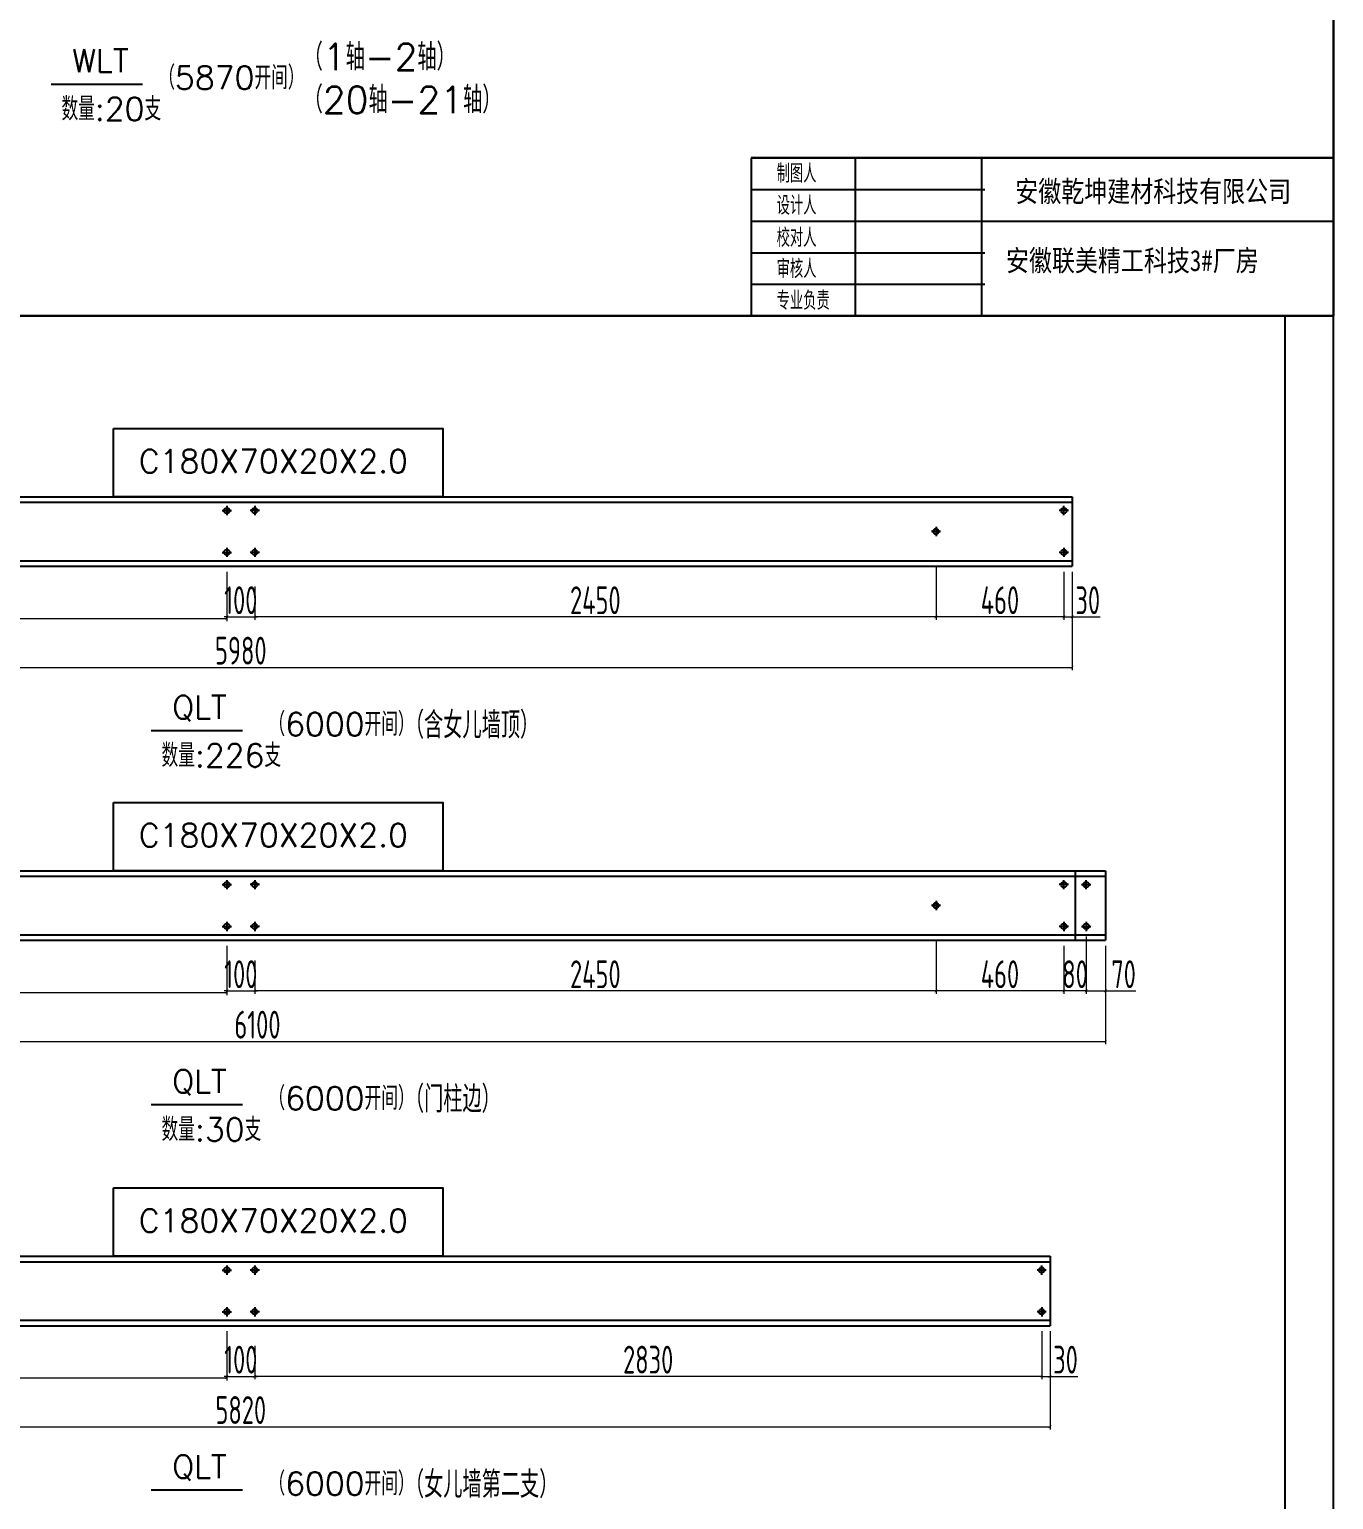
# Model space of a CAD drawing. Header units: millimetres. Extents: x 1471994 to 4527627, y -5186613 to -1927582.
# Drawn here: x 1525796 to 1530486, y -2006342 to -2001056 of the extents above; entities that cross this region are included whole.
import ezdxf

# ---------------------------------------------------------------- set-up
doc = ezdxf.new("R2010")
doc.units = ezdxf.units.MM
doc.header["$LTSCALE"] = 1000
doc.header["$PDMODE"] = 34
doc.linetypes.add('CENTER', pattern=[50.8, 31.75, -6.35, 6.35, -6.35])
doc.layers.add('轴线层', color=1, linetype='CENTER', lineweight=15)
doc.styles.add('hz', font='gbenor.shx', dxfattribs={"width": 0.75, "height": 100, "bigfont": 'gbcbig.shx'})
doc.styles.get("Standard").update_dxf_attribs({"font": 'txt', "bigfont": 'gbcbig.shx'})
doc.styles.add('图框', font='')
doc.styles.get('图框').set_extended_font_data('SimSun')
doc.dimstyles.new('连接板标注3', dxfattribs={"dimscale": 100, "dimtxt": 0.8, "dimasz": 0.1, "dimexe": 0.1, "dimexo": 0.2, "dimgap": 0.1, "dimtad": 1, "dimtoh": 1, "dimdec": 0, "dimdsep": 46, "dimtxsty": 'hz', "dimblk": 'ARCHTICK', "dimcen": 3, "dimclrd": 7, "dimclre": 7, "dimclrt": 3, "dimadec": 0, "dimazin": 0, "dimtfac": 1, "dimtdec": 0, "dimtix": 1, "dimtmove": 0, "dimatfit": 3, "dimldrblk": 'ARCHTICK', "dimfxl": 0.1, "dimlwd": 13, "dimlwe": 13, "dimarcsym": 0})

# ---------------------------------------------------------------- blocks, each defined once
blk = doc.blocks.new('_ArchTick')
at = {"color": 0, "linetype": 'ByBlock', "const_width": 0.15}
blk.add_lwpolyline([(-0.5, -0.5), (0.5, 0.5)], dxfattribs=at)
blk = doc.blocks.new('*D1614')
at = {"color": 7, "lineweight": 13}
for p, q in [((1524056.4, -2003026.6), (1524056.4, -2003183.9)), ((1526506.4, -2003046.6), (1526506.4, -2003183.9)), ((1524056.4, -2003173.9), (1526506.4, -2003173.9))]:
    blk.add_line(p, q, dxfattribs=at)
at = {"layer": 'Defpoints', "color": 0}
for p in [(1524056.4, -2003006.6), (1526506.4, -2003026.6), (1526506.4, -2003173.9)]:
    blk.add_point(p, dxfattribs=at)
at = {"color": 7, "lineweight": 13, "xscale": 10, "yscale": 10, "zscale": 10, "rotation": 180}
blk.add_blockref('_ArchTick', (1524056.4, -2003173.9), dxfattribs=at)
at = {"color": 7, "lineweight": 13, "xscale": 10, "yscale": 10, "zscale": 10}
blk.add_blockref('_ArchTick', (1526506.4, -2003173.9), dxfattribs=at)
at = {"color": 3, "insert": (1525281.4, -2003113.9), "char_height": 100, "attachment_point": 5, "style": 'hz'}
blk.add_mtext('2450', dxfattribs=at)
blk = doc.blocks.new('*D1615')
at = {"color": 7, "lineweight": 13}
for p, q in [((1529056.4, -2003006.6), (1529056.4, -2003178.9)), ((1526606.4, -2003058.9), (1526606.4, -2003178.9)), ((1529056.4, -2003168.9), (1526606.4, -2003168.9))]:
    blk.add_line(p, q, dxfattribs=at)
at = {"layer": 'Defpoints', "color": 0}
for p in [(1529056.4, -2002986.6), (1526606.4, -2003038.9), (1526606.4, -2003168.9)]:
    blk.add_point(p, dxfattribs=at)
at = {"color": 7, "lineweight": 13, "xscale": 10, "yscale": 10, "zscale": 10, "rotation": 180}
blk.add_blockref('_ArchTick', (1526606.4, -2003168.9), dxfattribs=at)
at = {"color": 7, "lineweight": 13, "xscale": 10, "yscale": 10, "zscale": 10}
blk.add_blockref('_ArchTick', (1529056.4, -2003168.9), dxfattribs=at)
at = {"color": 3, "insert": (1527831.4, -2003108.9), "char_height": 100, "attachment_point": 5, "style": 'hz'}
blk.add_mtext('2450', dxfattribs=at)
blk = doc.blocks.new('*D1616')
at = {"color": 7, "lineweight": 13}
for p, q in [((1523566.4, -2003006.6), (1523566.4, -2003360.1)), ((1529546.4, -2003026.6), (1529546.4, -2003360.1)), ((1523566.4, -2003350.1), (1529546.4, -2003350.1))]:
    blk.add_line(p, q, dxfattribs=at)
at = {"layer": 'Defpoints', "color": 0}
for p in [(1523566.4, -2002986.6), (1529546.4, -2003006.6), (1529546.4, -2003350.1)]:
    blk.add_point(p, dxfattribs=at)
at = {"color": 7, "lineweight": 13, "xscale": 10, "yscale": 10, "zscale": 10, "rotation": 180}
blk.add_blockref('_ArchTick', (1523566.4, -2003350.1), dxfattribs=at)
at = {"color": 7, "lineweight": 13, "xscale": 10, "yscale": 10, "zscale": 10}
blk.add_blockref('_ArchTick', (1529546.4, -2003350.1), dxfattribs=at)
at = {"color": 3, "insert": (1526556.4, -2003290.1), "char_height": 100, "attachment_point": 5, "style": 'hz'}
blk.add_mtext('5980', dxfattribs=at)
blk = doc.blocks.new('*D1617')
at = {"color": 7, "lineweight": 13}
for p, q in [((1529516.4, -2003006.6), (1529516.4, -2003178.9)), ((1529546.4, -2003006.6), (1529546.4, -2003178.9)), ((1529516.4, -2003168.9), (1529546.4, -2003168.9)), ((1529546.4, -2003168.9), (1529646.5, -2003168.9))]:
    blk.add_line(p, q, dxfattribs=at)
at = {"layer": 'Defpoints', "color": 0}
for p in [(1529516.4, -2002986.6), (1529546.4, -2002986.6), (1529516.4, -2003168.9)]:
    blk.add_point(p, dxfattribs=at)
at = {"color": 7, "lineweight": 13, "xscale": 10, "yscale": 10, "zscale": 10, "rotation": 180}
blk.add_blockref('_ArchTick', (1529516.4, -2003168.9), dxfattribs=at)
at = {"color": 7, "lineweight": 13, "xscale": 10, "yscale": 10, "zscale": 10}
blk.add_blockref('_ArchTick', (1529546.4, -2003168.9), dxfattribs=at)
at = {"color": 3, "insert": (1529602.1, -2003108.9), "char_height": 100, "attachment_point": 5, "style": 'hz'}
blk.add_mtext('30', dxfattribs=at)
blk = doc.blocks.new('*D1618')
at = {"color": 7, "lineweight": 13}
for p, q in [((1529056.4, -2002986.6), (1529056.4, -2003178.9)), ((1529516.4, -2003026.6), (1529516.4, -2003178.9)), ((1529516.4, -2003168.9), (1529056.4, -2003168.9))]:
    blk.add_line(p, q, dxfattribs=at)
at = {"layer": 'Defpoints', "color": 0}
for p in [(1529056.4, -2002966.6), (1529516.4, -2003006.6), (1529056.4, -2003168.9)]:
    blk.add_point(p, dxfattribs=at)
at = {"color": 7, "lineweight": 13, "xscale": 10, "yscale": 10, "zscale": 10, "rotation": 180}
blk.add_blockref('_ArchTick', (1529056.4, -2003168.9), dxfattribs=at)
at = {"color": 7, "lineweight": 13, "xscale": 10, "yscale": 10, "zscale": 10}
blk.add_blockref('_ArchTick', (1529516.4, -2003168.9), dxfattribs=at)
at = {"color": 3, "insert": (1529286.4, -2003108.9), "char_height": 100, "attachment_point": 5, "style": 'hz'}
blk.add_mtext('460', dxfattribs=at)
blk = doc.blocks.new('*D1622')
at = {"color": 7, "lineweight": 13}
for p, q in [((1526506.4, -2003006.6), (1526506.4, -2003178.9)), ((1526606.4, -2003058.9), (1526606.4, -2003178.9)), ((1526506.4, -2003168.9), (1526496.4, -2003168.9)), ((1526506.4, -2003168.9), (1526606.4, -2003168.9)), ((1526606.4, -2003168.9), (1526616.4, -2003168.9))]:
    blk.add_line(p, q, dxfattribs=at)
at = {"layer": 'Defpoints', "color": 0}
for p in [(1526506.4, -2002986.6), (1526606.4, -2003038.9), (1526606.4, -2003168.9)]:
    blk.add_point(p, dxfattribs=at)
at = {"color": 7, "lineweight": 13, "xscale": 10, "yscale": 10, "zscale": 10}
blk.add_blockref('_ArchTick', (1526506.4, -2003168.9), dxfattribs=at)
at = {"color": 7, "lineweight": 13, "xscale": 10, "yscale": 10, "zscale": 10, "rotation": 180}
blk.add_blockref('_ArchTick', (1526606.4, -2003168.9), dxfattribs=at)
at = {"color": 3, "insert": (1526556.4, -2003108.9), "char_height": 100, "attachment_point": 5, "style": 'hz'}
blk.add_mtext('100', dxfattribs=at)
blk = doc.blocks.new('*D1625')
at = {"color": 7, "lineweight": 13}
for p, q in [((1524056.4, -2004371.4), (1524056.4, -2004528.6)), ((1526506.4, -2004391.4), (1526506.4, -2004528.6)), ((1524056.4, -2004518.6), (1526506.4, -2004518.6))]:
    blk.add_line(p, q, dxfattribs=at)
at = {"layer": 'Defpoints', "color": 0}
for p in [(1524056.4, -2004351.4), (1526506.4, -2004371.4), (1526506.4, -2004518.6)]:
    blk.add_point(p, dxfattribs=at)
at = {"color": 7, "lineweight": 13, "xscale": 10, "yscale": 10, "zscale": 10, "rotation": 180}
blk.add_blockref('_ArchTick', (1524056.4, -2004518.6), dxfattribs=at)
at = {"color": 7, "lineweight": 13, "xscale": 10, "yscale": 10, "zscale": 10}
blk.add_blockref('_ArchTick', (1526506.4, -2004518.6), dxfattribs=at)
at = {"color": 3, "insert": (1525281.4, -2004458.6), "char_height": 100, "attachment_point": 5, "style": 'hz'}
blk.add_mtext('2450', dxfattribs=at)
blk = doc.blocks.new('*D1626')
at = {"color": 7, "lineweight": 13}
for p, q in [((1529056.4, -2004351.4), (1529056.4, -2004523.6)), ((1526606.4, -2004403.6), (1526606.4, -2004523.6)), ((1529056.4, -2004513.6), (1526606.4, -2004513.6))]:
    blk.add_line(p, q, dxfattribs=at)
at = {"layer": 'Defpoints', "color": 0}
for p in [(1529056.4, -2004331.4), (1526606.4, -2004383.6), (1526606.4, -2004513.6)]:
    blk.add_point(p, dxfattribs=at)
at = {"color": 7, "lineweight": 13, "xscale": 10, "yscale": 10, "zscale": 10, "rotation": 180}
blk.add_blockref('_ArchTick', (1526606.4, -2004513.6), dxfattribs=at)
at = {"color": 7, "lineweight": 13, "xscale": 10, "yscale": 10, "zscale": 10}
blk.add_blockref('_ArchTick', (1529056.4, -2004513.6), dxfattribs=at)
at = {"color": 3, "insert": (1527831.4, -2004453.6), "char_height": 100, "attachment_point": 5, "style": 'hz'}
blk.add_mtext('2450', dxfattribs=at)
blk = doc.blocks.new('*D1627')
at = {"color": 7, "lineweight": 13}
for p, q in [((1523566.4, -2004351.4), (1523566.4, -2004704.9)), ((1529666.4, -2004351.4), (1529666.4, -2004704.9)), ((1523566.4, -2004694.9), (1529666.4, -2004694.9))]:
    blk.add_line(p, q, dxfattribs=at)
at = {"layer": 'Defpoints', "color": 0}
for p in [(1523566.4, -2004331.4), (1529666.4, -2004331.4), (1529666.4, -2004694.9)]:
    blk.add_point(p, dxfattribs=at)
at = {"color": 7, "lineweight": 13, "xscale": 10, "yscale": 10, "zscale": 10, "rotation": 180}
blk.add_blockref('_ArchTick', (1523566.4, -2004694.9), dxfattribs=at)
at = {"color": 7, "lineweight": 13, "xscale": 10, "yscale": 10, "zscale": 10}
blk.add_blockref('_ArchTick', (1529666.4, -2004694.9), dxfattribs=at)
at = {"color": 3, "insert": (1526616.4, -2004634.9), "char_height": 100, "attachment_point": 5, "style": 'hz'}
blk.add_mtext('6100', dxfattribs=at)
blk = doc.blocks.new('*D1628')
at = {"color": 7, "lineweight": 13}
for p, q in [((1529596.4, -2004318.1), (1529596.4, -2004523.6)), ((1529516.4, -2004351.4), (1529516.4, -2004523.6)), ((1529596.4, -2004513.6), (1529516.4, -2004513.6))]:
    blk.add_line(p, q, dxfattribs=at)
at = {"layer": 'Defpoints', "color": 0}
for p in [(1529516.4, -2004331.4), (1529596.4, -2004298.1), (1529516.4, -2004513.6)]:
    blk.add_point(p, dxfattribs=at)
at = {"color": 7, "lineweight": 13, "xscale": 10, "yscale": 10, "zscale": 10, "rotation": 180}
blk.add_blockref('_ArchTick', (1529516.4, -2004513.6), dxfattribs=at)
at = {"color": 7, "lineweight": 13, "xscale": 10, "yscale": 10, "zscale": 10}
blk.add_blockref('_ArchTick', (1529596.4, -2004513.6), dxfattribs=at)
at = {"color": 3, "insert": (1529556.4, -2004453.6), "char_height": 100, "attachment_point": 5, "style": 'hz'}
blk.add_mtext('80', dxfattribs=at)
blk = doc.blocks.new('*D1629')
at = {"color": 7, "lineweight": 13}
for p, q in [((1529056.4, -2004331.4), (1529056.4, -2004523.6)), ((1529516.4, -2004371.4), (1529516.4, -2004523.6)), ((1529516.4, -2004513.6), (1529056.4, -2004513.6))]:
    blk.add_line(p, q, dxfattribs=at)
at = {"layer": 'Defpoints', "color": 0}
for p in [(1529056.4, -2004311.4), (1529516.4, -2004351.4), (1529056.4, -2004513.6)]:
    blk.add_point(p, dxfattribs=at)
at = {"color": 7, "lineweight": 13, "xscale": 10, "yscale": 10, "zscale": 10, "rotation": 180}
blk.add_blockref('_ArchTick', (1529056.4, -2004513.6), dxfattribs=at)
at = {"color": 7, "lineweight": 13, "xscale": 10, "yscale": 10, "zscale": 10}
blk.add_blockref('_ArchTick', (1529516.4, -2004513.6), dxfattribs=at)
at = {"color": 3, "insert": (1529286.4, -2004453.6), "char_height": 100, "attachment_point": 5, "style": 'hz'}
blk.add_mtext('460', dxfattribs=at)
blk = doc.blocks.new('*D1633')
at = {"color": 7, "lineweight": 13}
for p, q in [((1526506.4, -2004351.4), (1526506.4, -2004523.6)), ((1526606.4, -2004403.6), (1526606.4, -2004523.6)), ((1526506.4, -2004513.6), (1526496.4, -2004513.6)), ((1526506.4, -2004513.6), (1526606.4, -2004513.6)), ((1526606.4, -2004513.6), (1526616.4, -2004513.6))]:
    blk.add_line(p, q, dxfattribs=at)
at = {"layer": 'Defpoints', "color": 0}
for p in [(1526506.4, -2004331.4), (1526606.4, -2004383.6), (1526606.4, -2004513.6)]:
    blk.add_point(p, dxfattribs=at)
at = {"color": 7, "lineweight": 13, "xscale": 10, "yscale": 10, "zscale": 10}
blk.add_blockref('_ArchTick', (1526506.4, -2004513.6), dxfattribs=at)
at = {"color": 7, "lineweight": 13, "xscale": 10, "yscale": 10, "zscale": 10, "rotation": 180}
blk.add_blockref('_ArchTick', (1526606.4, -2004513.6), dxfattribs=at)
at = {"color": 3, "insert": (1526556.4, -2004453.6), "char_height": 100, "attachment_point": 5, "style": 'hz'}
blk.add_mtext('100', dxfattribs=at)
blk = doc.blocks.new('*D1635')
at = {"color": 7, "lineweight": 13}
for p, q in [((1529596.4, -2004351.4), (1529596.4, -2004523.6)), ((1529666.4, -2004351.4), (1529666.4, -2004523.6)), ((1529596.4, -2004513.6), (1529666.4, -2004513.6)), ((1529666.4, -2004513.6), (1529775.2, -2004513.6))]:
    blk.add_line(p, q, dxfattribs=at)
at = {"layer": 'Defpoints', "color": 0}
for p in [(1529596.4, -2004331.4), (1529666.4, -2004331.4), (1529596.4, -2004513.6)]:
    blk.add_point(p, dxfattribs=at)
at = {"color": 7, "lineweight": 13, "xscale": 10, "yscale": 10, "zscale": 10, "rotation": 180}
blk.add_blockref('_ArchTick', (1529596.4, -2004513.6), dxfattribs=at)
at = {"color": 7, "lineweight": 13, "xscale": 10, "yscale": 10, "zscale": 10}
blk.add_blockref('_ArchTick', (1529666.4, -2004513.6), dxfattribs=at)
at = {"color": 3, "insert": (1529730.8, -2004453.6), "char_height": 100, "attachment_point": 5, "style": 'hz'}
blk.add_mtext('70', dxfattribs=at)
blk = doc.blocks.new('*D1639')
at = {"color": 7, "lineweight": 13}
for p, q in [((1523676.4, -2005785.7), (1523676.4, -2005914.3)), ((1526506.4, -2005777.1), (1526506.4, -2005914.3)), ((1523676.4, -2005904.3), (1526506.4, -2005904.3))]:
    blk.add_line(p, q, dxfattribs=at)
at = {"layer": 'Defpoints', "color": 0}
for p in [(1523676.4, -2005765.7), (1526506.4, -2005757.1), (1526506.4, -2005904.3)]:
    blk.add_point(p, dxfattribs=at)
at = {"color": 7, "lineweight": 13, "xscale": 10, "yscale": 10, "zscale": 10, "rotation": 180}
blk.add_blockref('_ArchTick', (1523676.4, -2005904.3), dxfattribs=at)
at = {"color": 7, "lineweight": 13, "xscale": 10, "yscale": 10, "zscale": 10}
blk.add_blockref('_ArchTick', (1526506.4, -2005904.3), dxfattribs=at)
at = {"color": 3, "insert": (1525091.4, -2005844.3), "char_height": 100, "attachment_point": 5, "style": 'hz'}
blk.add_mtext('2830', dxfattribs=at)
blk = doc.blocks.new('*D1640')
at = {"color": 7, "lineweight": 13}
for p, q in [((1529436.4, -2005757.1), (1529436.4, -2005909.3)), ((1526606.4, -2005789.3), (1526606.4, -2005909.3)), ((1529436.4, -2005899.3), (1526606.4, -2005899.3))]:
    blk.add_line(p, q, dxfattribs=at)
at = {"layer": 'Defpoints', "color": 0}
for p in [(1529436.4, -2005737.1), (1526606.4, -2005769.3), (1526606.4, -2005899.3)]:
    blk.add_point(p, dxfattribs=at)
at = {"color": 7, "lineweight": 13, "xscale": 10, "yscale": 10, "zscale": 10, "rotation": 180}
blk.add_blockref('_ArchTick', (1526606.4, -2005899.3), dxfattribs=at)
at = {"color": 7, "lineweight": 13, "xscale": 10, "yscale": 10, "zscale": 10}
blk.add_blockref('_ArchTick', (1529436.4, -2005899.3), dxfattribs=at)
at = {"color": 3, "insert": (1528021.4, -2005839.3), "char_height": 100, "attachment_point": 5, "style": 'hz'}
blk.add_mtext('2830', dxfattribs=at)
blk = doc.blocks.new('*D1641')
at = {"color": 7, "lineweight": 13}
for p, q in [((1523646.4, -2005737.1), (1523646.4, -2006090.5)), ((1529466.4, -2005757.1), (1529466.4, -2006090.5)), ((1523646.4, -2006080.5), (1529466.4, -2006080.5))]:
    blk.add_line(p, q, dxfattribs=at)
at = {"layer": 'Defpoints', "color": 0}
for p in [(1523646.4, -2005717.1), (1529466.4, -2005737.1), (1529466.4, -2006080.5)]:
    blk.add_point(p, dxfattribs=at)
at = {"color": 7, "lineweight": 13, "xscale": 10, "yscale": 10, "zscale": 10, "rotation": 180}
blk.add_blockref('_ArchTick', (1523646.4, -2006080.5), dxfattribs=at)
at = {"color": 7, "lineweight": 13, "xscale": 10, "yscale": 10, "zscale": 10}
blk.add_blockref('_ArchTick', (1529466.4, -2006080.5), dxfattribs=at)
at = {"color": 3, "insert": (1526556.4, -2006020.5), "char_height": 100, "attachment_point": 5, "style": 'hz'}
blk.add_mtext('5820', dxfattribs=at)
blk = doc.blocks.new('*D1642')
at = {"color": 7, "lineweight": 13}
for p, q in [((1529436.4, -2005737.1), (1529436.4, -2005909.3)), ((1529466.4, -2005737.1), (1529466.4, -2005909.3)), ((1529436.4, -2005899.3), (1529466.4, -2005899.3)), ((1529466.4, -2005899.3), (1529566.5, -2005899.3))]:
    blk.add_line(p, q, dxfattribs=at)
at = {"layer": 'Defpoints', "color": 0}
for p in [(1529436.4, -2005717.1), (1529466.4, -2005717.1), (1529436.4, -2005899.3)]:
    blk.add_point(p, dxfattribs=at)
at = {"color": 7, "lineweight": 13, "xscale": 10, "yscale": 10, "zscale": 10, "rotation": 180}
blk.add_blockref('_ArchTick', (1529436.4, -2005899.3), dxfattribs=at)
at = {"color": 7, "lineweight": 13, "xscale": 10, "yscale": 10, "zscale": 10}
blk.add_blockref('_ArchTick', (1529466.4, -2005899.3), dxfattribs=at)
at = {"color": 3, "insert": (1529522.1, -2005839.3), "char_height": 100, "attachment_point": 5, "style": 'hz'}
blk.add_mtext('30', dxfattribs=at)
blk = doc.blocks.new('*D1646')
at = {"color": 7, "lineweight": 13}
for p, q in [((1526506.4, -2005737.1), (1526506.4, -2005909.3)), ((1526606.4, -2005789.3), (1526606.4, -2005909.3)), ((1526506.4, -2005899.3), (1526496.4, -2005899.3)), ((1526506.4, -2005899.3), (1526606.4, -2005899.3)), ((1526606.4, -2005899.3), (1526616.4, -2005899.3))]:
    blk.add_line(p, q, dxfattribs=at)
at = {"layer": 'Defpoints', "color": 0}
for p in [(1526506.4, -2005717.1), (1526606.4, -2005769.3), (1526606.4, -2005899.3)]:
    blk.add_point(p, dxfattribs=at)
at = {"color": 7, "lineweight": 13, "xscale": 10, "yscale": 10, "zscale": 10}
blk.add_blockref('_ArchTick', (1526506.4, -2005899.3), dxfattribs=at)
at = {"color": 7, "lineweight": 13, "xscale": 10, "yscale": 10, "zscale": 10, "rotation": 180}
blk.add_blockref('_ArchTick', (1526606.4, -2005899.3), dxfattribs=at)
at = {"color": 3, "insert": (1526556.4, -2005839.3), "char_height": 100, "attachment_point": 5, "style": 'hz'}
blk.add_mtext('100', dxfattribs=at)

msp = doc.modelspace()

# ---------------------------------------------------------------- linework, layer by layer
for p, q in [((1525874.2, -2001252.8), (1526202.7, -2001252.8)), ((1530486.1, -2001518.3), (1528391.4, -2001518.3)), ((1528391.4, -2001518.3), (1528391.4, -2002086.4)), ((1528391.4, -2001518.3), (1530486.1, -2001518.3)), ((1528391.4, -2001518.3), (1528391.4, -2002086.4)), ((1528391.4, -2001518.3), (1530486.1, -2001518.3)), ((1528765.3, -2001518.3), (1528765.3, -2002086.4)), ((1528765.3, -2001518.3), (1528765.3, -2002086.4)), ((1528777.8, -2001518.3), (1530486.1, -2001518.3)), ((1528777.8, -2001518.3), (1530486.1, -2001518.3)), ((1528777.8, -2001518.3), (1530486.1, -2001518.3)), ((1528777.8, -2001518.3), (1530486.1, -2001518.3)), ((1529220.8, -2002086.4), (1529220.8, -2001518.3)), ((1530486.1, -2001518.3), (1530486.1, -2002086.4)), ((1528391.4, -2001631.9), (1529231.7, -2001631.9)), ((1528391.4, -2001631.9), (1529231.7, -2001631.9)), ((1528391.4, -2001745.6), (1530486.1, -2001745.6)), ((1528391.4, -2001745.6), (1530486.1, -2001745.6)), ((1528391.4, -2001859.2), (1529231.7, -2001859.2)), ((1528391.4, -2001859.2), (1529231.7, -2001859.2)), ((1528391.4, -2001972.8), (1529231.7, -2001972.8)), ((1528391.4, -2001972.8), (1529231.7, -2001972.8)), ((1528391.4, -2002086.4), (1529231.7, -2002086.4)), ((1528391.4, -2002086.4), (1530486.1, -2002086.4)), ((1523566.4, -2002736.6), (1527056.4, -2002736.6)), ((1527056.4, -2002736.6), (1529546.4, -2002736.6)), ((1529546.4, -2002736.6), (1529546.4, -2002986.6)), ((1523566.4, -2002756.6), (1527056.4, -2002756.6)), ((1526489.8, -2002786.6), (1526523.1, -2002786.6)), ((1526506.4, -2002770), (1526506.4, -2002803.3)), ((1526506.4, -2002770), (1526506.4, -2002803.3)), ((1526506.4, -2002770), (1526506.4, -2002803.3)), ((1526506.4, -2002770), (1526506.4, -2002803.3)), ((1526623.1, -2002786.6), (1526589.8, -2002786.6)), ((1526606.4, -2002770), (1526606.4, -2002803.3)), ((1526606.4, -2002770), (1526606.4, -2002803.3)), ((1526606.4, -2002770), (1526606.4, -2002803.3)), ((1526606.4, -2002770), (1526606.4, -2002803.3)), ((1527056.4, -2002756.6), (1529546.4, -2002756.6)), ((1529533.1, -2002786.6), (1529499.8, -2002786.6)), ((1529516.4, -2002803.3), (1529516.4, -2002770)), ((1529546.4, -2002806.6), (1529546.4, -2002986.6)), ((1529056.4, -2002845), (1529056.4, -2002878.3)), ((1529056.4, -2002845), (1529056.4, -2002878.3)), ((1529056.4, -2002845), (1529056.4, -2002878.3)), ((1529056.4, -2002845), (1529056.4, -2002878.3)), ((1529073.1, -2002861.6), (1529039.8, -2002861.6)), ((1526489.8, -2002936.6), (1526523.1, -2002936.6)), ((1526506.4, -2002920), (1526506.4, -2002953.3)), ((1526506.4, -2002920), (1526506.4, -2002953.3)), ((1526506.4, -2002920), (1526506.4, -2002953.3)), ((1526506.4, -2002920), (1526506.4, -2002953.3)), ((1526623.1, -2002936.6), (1526589.8, -2002936.6)), ((1526606.4, -2002920), (1526606.4, -2002953.3)), ((1526606.4, -2002920), (1526606.4, -2002953.3)), ((1526606.4, -2002920), (1526606.4, -2002953.3)), ((1526606.4, -2002920), (1526606.4, -2002953.3)), ((1529533.1, -2002936.6), (1529499.8, -2002936.6)), ((1529516.4, -2002920), (1529516.4, -2002953.3)), ((1529546.4, -2002930), (1529546.4, -2002963.3)), ((1523566.4, -2002986.6), (1527056.4, -2002986.6)), ((1525208.2, -2002966.6), (1527056.4, -2002966.6)), ((1525208.2, -2002986.6), (1527056.4, -2002986.6)), ((1525208.2, -2002986.6), (1527056.4, -2002986.6)), ((1527056.4, -2002966.6), (1529546.4, -2002966.6)), ((1527056.4, -2002986.6), (1529546.4, -2002986.6)), ((1527056.4, -2002986.6), (1529546.4, -2002986.6)), ((1527056.4, -2002986.6), (1529546.4, -2002986.6)), ((1526234.1, -2003577.4), (1526562.5, -2003577.4)), ((1523566.4, -2004081.4), (1527056.4, -2004081.4)), ((1523566.4, -2004101.4), (1527056.4, -2004101.4)), ((1526506.4, -2004114.7), (1526506.4, -2004148.1)), ((1526506.4, -2004114.7), (1526506.4, -2004148.1)), ((1526506.4, -2004114.7), (1526506.4, -2004148.1)), ((1526506.4, -2004114.7), (1526506.4, -2004148.1)), ((1526606.4, -2004114.7), (1526606.4, -2004148.1)), ((1526606.4, -2004114.7), (1526606.4, -2004148.1)), ((1526606.4, -2004114.7), (1526606.4, -2004148.1)), ((1526606.4, -2004114.7), (1526606.4, -2004148.1)), ((1527056.4, -2004081.4), (1529666.4, -2004081.4)), ((1527056.4, -2004101.4), (1529666.4, -2004101.4)), ((1529516.4, -2004148.1), (1529516.4, -2004114.7)), ((1529556.4, -2004081.4), (1529556.4, -2004331.4)), ((1529596.4, -2004148.1), (1529596.4, -2004114.7)), ((1529666.4, -2004081.4), (1529666.4, -2004331.4)), ((1526489.8, -2004131.4), (1526523.1, -2004131.4)), ((1526623.1, -2004131.4), (1526589.8, -2004131.4)), ((1529533.1, -2004131.4), (1529499.8, -2004131.4)), ((1529579.8, -2004131.4), (1529613.1, -2004131.4)), ((1529073.1, -2004206.4), (1529039.8, -2004206.4)), ((1529056.4, -2004189.7), (1529056.4, -2004223.1)), ((1529056.4, -2004189.7), (1529056.4, -2004223.1)), ((1529056.4, -2004189.7), (1529056.4, -2004223.1)), ((1529056.4, -2004189.7), (1529056.4, -2004223.1)), ((1526489.8, -2004281.4), (1526523.1, -2004281.4)), ((1526506.4, -2004264.7), (1526506.4, -2004298.1)), ((1526506.4, -2004264.7), (1526506.4, -2004298.1)), ((1526506.4, -2004264.7), (1526506.4, -2004298.1)), ((1526506.4, -2004264.7), (1526506.4, -2004298.1)), ((1526623.1, -2004281.4), (1526589.8, -2004281.4)), ((1526606.4, -2004264.7), (1526606.4, -2004298.1)), ((1526606.4, -2004264.7), (1526606.4, -2004298.1)), ((1526606.4, -2004264.7), (1526606.4, -2004298.1)), ((1526606.4, -2004264.7), (1526606.4, -2004298.1)), ((1529533.1, -2004281.4), (1529499.8, -2004281.4)), ((1529516.4, -2004264.7), (1529516.4, -2004298.1)), ((1529579.8, -2004281.4), (1529613.1, -2004281.4)), ((1529596.4, -2004264.7), (1529596.4, -2004298.1)), ((1523566.4, -2004331.4), (1527056.4, -2004331.4)), ((1525208.2, -2004311.4), (1527056.4, -2004311.4)), ((1525208.2, -2004331.4), (1527056.4, -2004331.4)), ((1525208.2, -2004331.4), (1527056.4, -2004331.4)), ((1527056.4, -2004311.4), (1529666.4, -2004311.4)), ((1527056.4, -2004331.4), (1529666.4, -2004331.4)), ((1527056.4, -2004331.4), (1529666.4, -2004331.4)), ((1527056.4, -2004331.4), (1529666.4, -2004331.4)), ((1526234.1, -2004922.2), (1526562.5, -2004922.2)), ((1523646.4, -2005467.1), (1527056.4, -2005467.1)), ((1523646.4, -2005487.1), (1527056.4, -2005487.1)), ((1526506.4, -2005500.4), (1526506.4, -2005533.7)), ((1526506.4, -2005500.4), (1526506.4, -2005533.7)), ((1526506.4, -2005500.4), (1526506.4, -2005533.7)), ((1526506.4, -2005500.4), (1526506.4, -2005533.7)), ((1526606.4, -2005500.4), (1526606.4, -2005533.7)), ((1526606.4, -2005500.4), (1526606.4, -2005533.7)), ((1526606.4, -2005500.4), (1526606.4, -2005533.7)), ((1526606.4, -2005500.4), (1526606.4, -2005533.7)), ((1527056.4, -2005467.1), (1529466.4, -2005467.1)), ((1527056.4, -2005487.1), (1529466.4, -2005487.1)), ((1529436.4, -2005533.7), (1529436.4, -2005500.4)), ((1529466.4, -2005467.1), (1529466.4, -2005717.1)), ((1526489.8, -2005517.1), (1526523.1, -2005517.1)), ((1526623.1, -2005517.1), (1526589.8, -2005517.1)), ((1529453.1, -2005517.1), (1529419.8, -2005517.1)), ((1529466.4, -2005537.1), (1529466.4, -2005717.1)), ((1526506.4, -2005650.4), (1526506.4, -2005683.7)), ((1526506.4, -2005650.4), (1526506.4, -2005683.7)), ((1526506.4, -2005650.4), (1526506.4, -2005683.7)), ((1526506.4, -2005650.4), (1526506.4, -2005683.7)), ((1526606.4, -2005650.4), (1526606.4, -2005683.7)), ((1526606.4, -2005650.4), (1526606.4, -2005683.7)), ((1526606.4, -2005650.4), (1526606.4, -2005683.7)), ((1526606.4, -2005650.4), (1526606.4, -2005683.7)), ((1529436.4, -2005650.4), (1529436.4, -2005683.7)), ((1529466.4, -2005660.4), (1529466.4, -2005693.7)), ((1525208.2, -2005697.1), (1527056.4, -2005697.1)), ((1526489.8, -2005667.1), (1526523.1, -2005667.1)), ((1526623.1, -2005667.1), (1526589.8, -2005667.1)), ((1527056.4, -2005697.1), (1529466.4, -2005697.1)), ((1529453.1, -2005667.1), (1529419.8, -2005667.1)), ((1523646.4, -2005717.1), (1527056.4, -2005717.1)), ((1525208.2, -2005717.1), (1527056.4, -2005717.1)), ((1525208.2, -2005717.1), (1527056.4, -2005717.1)), ((1527056.4, -2005717.1), (1529466.4, -2005717.1)), ((1527056.4, -2005717.1), (1529466.4, -2005717.1)), ((1527056.4, -2005717.1), (1529466.4, -2005717.1)), ((1526234.1, -2006307.8), (1526562.5, -2006307.8))]:
    msp.add_line(p, q)
for points in [[(1530486.1, -1996696.1), (1518709.1, -1996696.1), (1518709.1, -2024805), (1530486.1, -2024805)], [(1522739.8, -1996696.1), (1530486.1, -1996696.1), (1530486.1, -2002086.4), (1522739.8, -2002086.4)], [(1522998.1, -2002086.4), (1530310.5, -2002086.4), (1530310.5, -2007013.4), (1522998.1, -2007013.4)], [(1526098.7, -2002491.1), (1527283.5, -2002491.1), (1527283.5, -2002736.6), (1526098.7, -2002736.6)], [(1526098.7, -2003835.9), (1527283.5, -2003835.9), (1527283.5, -2004081.4), (1526098.7, -2004081.4)], [(1526098.7, -2005221.6), (1527283.5, -2005221.6), (1527283.5, -2005467.1), (1526098.7, -2005467.1)]]:
    msp.add_lwpolyline(points, close=True)
for centre in [(1526506.4, -2002786.6), (1526606.4, -2002786.6), (1529516.4, -2002786.6), (1529056.4, -2002861.6), (1526506.4, -2002936.6), (1526606.4, -2002936.6), (1529516.4, -2002936.6), (1526506.4, -2004131.4), (1526606.4, -2004131.4), (1529516.4, -2004131.4), (1529596.4, -2004131.4), (1529056.4, -2004206.4), (1526506.4, -2004281.4), (1526606.4, -2004281.4), (1529516.4, -2004281.4), (1529596.4, -2004281.4), (1526506.4, -2005517.1), (1526606.4, -2005517.1), (1529436.4, -2005517.1), (1526506.4, -2005667.1), (1526606.4, -2005667.1), (1529436.4, -2005667.1)]:
    msp.add_circle(centre, 10)

# ---------------------------------------------------------------- texts
at = {"style": '图框', "width": 0.8}
msp.add_text('安徽乾坤建材科技有限公司         ', height=75.744, dxfattribs=at).set_placement((1529341.5, -2001676.7))
msp.add_text('安徽乾坤建材科技有限公司         ', height=75.744, dxfattribs=at).set_placement((1529341.5, -2001676.7))
for tag, p in [('制图人', (1528483.4, -2001607.5)), ('制图人', (1528483.4, -2001607.5)), ('设计人', (1528483.4, -2001722.5)), ('设计人', (1528483.4, -2001722.5)), ('校对人', (1528483.4, -2001838.3)), ('校对人', (1528483.4, -2001838.3)), ('审核人', (1528483.4, -2001950.5)), ('审核人', (1528483.4, -2001950.5)), ('专业负责', (1528483.4, -2002064.4)), ('专业负责', (1528483.4, -2002064.4))]:
    msp.add_attdef(tag, p, '', height=66.3)
msp.add_attdef('安徽联美精工科技3#厂房', (1529308.1, -2001925.3), '宣城市博远顺达', height=75.74, dxfattribs=at)
at = {"layer": '轴线层', "color": 4, "linetype": 'ByBlock', "char_height": 95.83, "attachment_point": 1}
for s, insert in [('（1轴-2轴）', (1526782.5, -2001107.6)), ('（20轴-21轴）', (1526782.5, -2001261.6)), ('（含女儿墙顶）', (1527146.5, -2003509.8)), ('（门柱边）', (1527146.5, -2004854.6)), ('（女儿墙第二支）', (1527146.5, -2006240.2))]:
    msp.add_mtext_dynamic_manual_height_columns(s, width=1506.743, gutter_width=12.5, heights=[336], dxfattribs=dict(at, insert=insert)).dxf.set("width", 1732.754)
at = {"layer": '轴线层', "color": 4, "linetype": 'ByBlock', "attachment_point": 1}
for s, insert, char_height in [('WLT', (1525950.1, -2001127.3), 83.33), ('（5870开间）', (1526259.9, -2001188.4), 83.33), ('数量:20支', (1525911.6, -2001300.7), 83.33), ('C180X70X20X2.0', (1526189.6, -2002567.3), 83.333), ('QLT', (1526310, -2003451.9), 83.33), ('（6000开间）', (1526655.9, -2003513), 83.33), ('数量:226支', (1526271.5, -2003625.3), 83.33), ('C180X70X20X2.0', (1526189.6, -2003912.1), 83.333), ('QLT', (1526310, -2004796.7), 83.33), ('（6000开间）', (1526655.9, -2004857.8), 83.33), ('数量:30支', (1526271.5, -2004970.1), 83.33), ('C180X70X20X2.0', (1526189.6, -2005297.7), 83.333), ('QLT', (1526310, -2006182.3), 83.33), ('（6000开间）', (1526655.9, -2006243.4), 83.33)]:
    msp.add_mtext_dynamic_manual_height_columns(s, width=1506.743, gutter_width=12.5, heights=[336], dxfattribs=dict(at, insert=insert, char_height=char_height))

# ---------------------------------------------------------------- dimensions: what is measured, and where the dimension line sits
for base, p1, p2, picture, middle in [((1529546.4, -2003350.1), (1523566.4, -2002986.6), (1529546.4, -2003006.6), '*D1616', (1526556.4, -2003290.1)), ((1526506.4, -2003173.9), (1524056.4, -2003006.6), (1526506.4, -2003026.6), '*D1614', (1525281.4, -2003113.9)), ((1526606.4, -2003168.9), (1526506.4, -2002986.6), (1526606.4, -2003038.9), '*D1622', (1526556.4, -2003108.9)), ((1529056.4, -2003168.9), (1529516.4, -2003006.6), (1529056.4, -2002966.6), '*D1618', (1529286.4, -2003108.9)), ((1529666.4, -2004694.9), (1523566.4, -2004331.4), (1529666.4, -2004331.4), '*D1627', (1526616.4, -2004634.9)), ((1526606.4, -2004513.6), (1526506.4, -2004331.4), (1526606.4, -2004383.6), '*D1633', (1526556.4, -2004453.6)), ((1529056.4, -2004513.6), (1529516.4, -2004351.4), (1529056.4, -2004311.4), '*D1629', (1529286.4, -2004453.6)), ((1526506.4, -2004518.6), (1524056.4, -2004351.4), (1526506.4, -2004371.4), '*D1625', (1525281.4, -2004458.6)), ((1529466.4, -2006080.5), (1523646.4, -2005717.1), (1529466.4, -2005737.1), '*D1641', (1526556.4, -2006020.5)), ((1526506.4, -2005904.3), (1523676.4, -2005765.7), (1526506.4, -2005757.1), '*D1639', (1525091.4, -2005844.3)), ((1526606.4, -2005899.3), (1526506.4, -2005717.1), (1526606.4, -2005769.3), '*D1646', (1526556.4, -2005839.3))]:
    dim = msp.add_linear_dim(base=base, p1=p1, p2=p2, dimstyle='连接板标注3')
    dim.commit()
    dim.dimension.update_dxf_attribs({"geometry": picture, "text_midpoint": middle})
for base, p1, p2, picture, middle in [((1526606.4, -2003168.9), (1529056.4, -2002986.6), (1526606.4, -2003038.9), '*D1615', (1527831.4, -2003108.9)), ((1526606.4, -2004513.6), (1529056.4, -2004331.4), (1526606.4, -2004383.6), '*D1626', (1527831.4, -2004453.6)), ((1526606.4, -2005899.3), (1529436.4, -2005737.1), (1526606.4, -2005769.3), '*D1640', (1528021.4, -2005839.3))]:
    dim = msp.add_linear_dim(base=base, p1=p1, p2=p2, angle=180, dimstyle='连接板标注3')
    dim.commit()
    dim.dimension.update_dxf_attribs({"geometry": picture, "text_midpoint": middle})
for base, p1, p2, picture, middle in [((1529516.4, -2003168.9), (1529546.4, -2002986.6), (1529516.4, -2002986.6), '*D1617', (1529602.1, -2003168.9)), ((1529516.4, -2004513.6), (1529596.4, -2004298.1), (1529516.4, -2004331.4), '*D1628', (1529556.4, -2004513.6)), ((1529596.4, -2004513.6), (1529666.4, -2004331.4), (1529596.4, -2004331.4), '*D1635', (1529730.8, -2004513.6)), ((1529436.4, -2005899.3), (1529466.4, -2005717.1), (1529436.4, -2005717.1), '*D1642', (1529522.1, -2005899.3))]:
    dim = msp.add_linear_dim(base=base, p1=p1, p2=p2, dimstyle='连接板标注3')
    dim.commit()
    dim.dimension.update_dxf_attribs({"geometry": picture, "text_midpoint": middle, "dimtype": 160})

doc.saveas('drawing.dxf')
